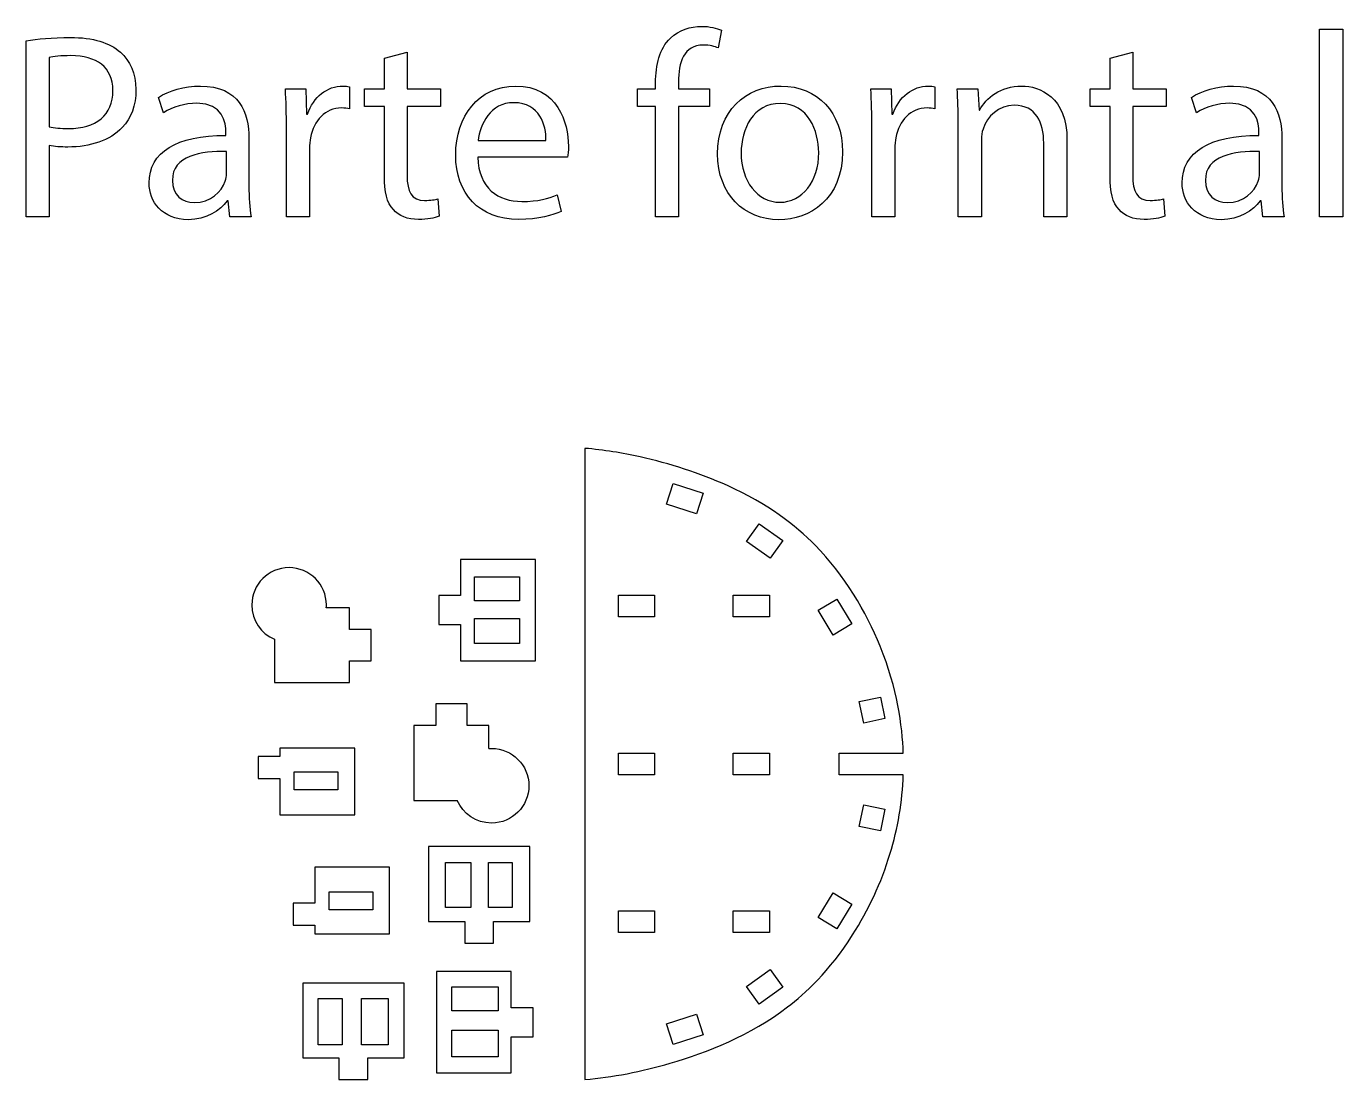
# Model space of a CAD drawing. Header units: centimetres. Extents: x -66 to 291, y -51 to 5.
# Drawn here: x 121.09 to 139.29, y -11.56 to 3 of the extents above; entities that cross this region are included whole.
import ezdxf

# ---------------------------------------------------------------- set-up
doc = ezdxf.new("R2010")
doc.units = ezdxf.units.CM
doc.header["$MEASUREMENT"] = 0
doc.layers.add('Capa 1', color=7, linetype='Continuous')

msp = doc.modelspace()

# ---------------------------------------------------------------- linework, layer by layer
at = {"layer": 'Capa 1', "color": 250}
for points, knots in [([(130.11213, 0.36738), (130.11213, 0.36738), (130.11213, 1.88989), (130.11213, 1.88989), (130.11213, 1.88989), (130.53931, 1.88989), (130.53931, 1.88989), (130.53931, 1.88989), (130.53931, 2.13452), (130.53931, 2.13452), (130.53931, 2.13452), (130.11213, 2.13452), (130.11213, 2.13452), (130.11213, 2.13452), (130.11213, 2.22945), (130.11213, 2.22945), (130.11213, 2.49962), (130.1815, 2.74059), (130.45533, 2.74059), (130.54661, 2.74059), (130.61233, 2.72234), (130.65979, 2.70043), (130.65979, 2.70043), (130.70361, 2.9487), (130.70361, 2.9487), (130.64154, 2.97426), (130.54296, 2.99982), (130.42977, 2.99982), (130.28008, 2.99982), (130.11943, 2.95236), (129.99894, 2.83552), (129.84925, 2.69313), (129.79448, 2.46676), (129.79448, 2.21849), (129.79448, 2.21849), (129.79448, 2.13452), (129.79448, 2.13452), (129.79448, 2.13452), (129.54621, 2.13452), (129.54621, 2.13452), (129.54621, 2.13452), (129.54621, 1.88989), (129.54621, 1.88989), (129.54621, 1.88989), (129.79448, 1.88989), (129.79448, 1.88989), (129.79448, 1.88989), (129.79448, 0.36738), (129.79448, 0.36738), (129.79448, 0.36738), (130.11213, 0.36738), (130.11213, 0.36738)], [0, 0, 0, 0, 0.05882353, 0.05882353, 0.05882353, 0.11764706, 0.11764706, 0.11764706, 0.17647059, 0.17647059, 0.17647059, 0.23529412, 0.23529412, 0.23529412, 0.29411765, 0.29411765, 0.29411765, 0.35294118, 0.35294118, 0.35294118, 0.41176471, 0.41176471, 0.41176471, 0.47058824, 0.47058824, 0.47058824, 0.52941176, 0.52941176, 0.52941176, 0.58823529, 0.58823529, 0.58823529, 0.64705882, 0.64705882, 0.64705882, 0.70588235, 0.70588235, 0.70588235, 0.76470588, 0.76470588, 0.76470588, 0.82352941, 0.82352941, 0.82352941, 0.88235294, 0.88235294, 0.88235294, 0.94117647, 0.94117647, 0.94117647, 1, 1, 1, 1]), ([(138.97338, 0.36738), (138.97338, 0.36738), (139.29468, 0.36738), (139.29468, 0.36738), (139.29468, 0.36738), (139.29468, 2.95966), (139.29468, 2.95966), (139.29468, 2.95966), (138.97338, 2.95966), (138.97338, 2.95966), (138.97338, 2.95966), (138.97338, 0.36738), (138.97338, 0.36738)], [0, 0, 0, 0, 0.25, 0.25, 0.25, 0.5, 0.5, 0.5, 0.75, 0.75, 0.75, 1, 1, 1, 1]), ([(121.09394, 0.36738), (121.09394, 0.36738), (121.41159, 0.36738), (121.41159, 0.36738), (121.41159, 0.36738), (121.41159, 1.35318), (121.41159, 1.35318), (121.48461, 1.33492), (121.57224, 1.33127), (121.66717, 1.33127), (121.97751, 1.33127), (122.25135, 1.42255), (122.4193, 1.60145), (122.54343, 1.72924), (122.60915, 1.9045), (122.60915, 2.12721), (122.60915, 2.34628), (122.52883, 2.52518), (122.39374, 2.64201), (122.24769, 2.77345), (122.01767, 2.84647), (121.70368, 2.84647), (121.4481, 2.84647), (121.24729, 2.82457), (121.09394, 2.79901), (121.09394, 2.79901), (121.09394, 0.36738), (121.09394, 0.36738)], [0, 0, 0, 0, 0.11111111, 0.11111111, 0.11111111, 0.22222222, 0.22222222, 0.22222222, 0.33333333, 0.33333333, 0.33333333, 0.44444444, 0.44444444, 0.44444444, 0.55555556, 0.55555556, 0.55555556, 0.66666667, 0.66666667, 0.66666667, 0.77777778, 0.77777778, 0.77777778, 0.88888889, 0.88888889, 0.88888889, 1, 1, 1, 1]), ([(121.41159, 2.56899), (121.46636, 2.58359), (121.57224, 2.59455), (121.71098, 2.59455), (122.06149, 2.59455), (122.29151, 2.43755), (122.29151, 2.11261), (122.29151, 1.77306), (122.05784, 1.58685), (121.67447, 1.58685), (121.56859, 1.58685), (121.48096, 1.59415), (121.41159, 1.61241), (121.41159, 1.61241), (121.41159, 2.56899), (121.41159, 2.56899)], [0, 0, 0, 0, 0.2, 0.2, 0.2, 0.4, 0.4, 0.4, 0.6, 0.6, 0.6, 0.8, 0.8, 0.8, 1, 1, 1, 1]), ([(126.0448, 2.55804), (126.0448, 2.55804), (126.0448, 2.13452), (126.0448, 2.13452), (126.0448, 2.13452), (125.77097, 2.13452), (125.77097, 2.13452), (125.77097, 2.13452), (125.77097, 1.88989), (125.77097, 1.88989), (125.77097, 1.88989), (126.0448, 1.88989), (126.0448, 1.88989), (126.0448, 1.88989), (126.0448, 0.926), (126.0448, 0.926), (126.0448, 0.71789), (126.07766, 0.56089), (126.16894, 0.46596), (126.24561, 0.37833), (126.3661, 0.33087), (126.5158, 0.33087), (126.63993, 0.33087), (126.73851, 0.34912), (126.80058, 0.37468), (126.80058, 0.37468), (126.78598, 0.61566), (126.78598, 0.61566), (126.74582, 0.6047), (126.68375, 0.59375), (126.59977, 0.59375), (126.42087, 0.59375), (126.3588, 0.71789), (126.3588, 0.93695), (126.3588, 0.93695), (126.3588, 1.88989), (126.3588, 1.88989), (126.3588, 1.88989), (126.81884, 1.88989), (126.81884, 1.88989), (126.81884, 1.88989), (126.81884, 2.13452), (126.81884, 2.13452), (126.81884, 2.13452), (126.3588, 2.13452), (126.3588, 2.13452), (126.3588, 2.13452), (126.3588, 2.64201), (126.3588, 2.64201), (126.3588, 2.64201), (126.0448, 2.55804), (126.0448, 2.55804)], [0, 0, 0, 0, 0.05882353, 0.05882353, 0.05882353, 0.11764706, 0.11764706, 0.11764706, 0.17647059, 0.17647059, 0.17647059, 0.23529412, 0.23529412, 0.23529412, 0.29411765, 0.29411765, 0.29411765, 0.35294118, 0.35294118, 0.35294118, 0.41176471, 0.41176471, 0.41176471, 0.47058824, 0.47058824, 0.47058824, 0.52941176, 0.52941176, 0.52941176, 0.58823529, 0.58823529, 0.58823529, 0.64705882, 0.64705882, 0.64705882, 0.70588235, 0.70588235, 0.70588235, 0.76470588, 0.76470588, 0.76470588, 0.82352941, 0.82352941, 0.82352941, 0.88235294, 0.88235294, 0.88235294, 0.94117647, 0.94117647, 0.94117647, 1, 1, 1, 1]), ([(136.07805, 2.55804), (136.07805, 2.55804), (136.07805, 2.13452), (136.07805, 2.13452), (136.07805, 2.13452), (135.80422, 2.13452), (135.80422, 2.13452), (135.80422, 2.13452), (135.80422, 1.88989), (135.80422, 1.88989), (135.80422, 1.88989), (136.07805, 1.88989), (136.07805, 1.88989), (136.07805, 1.88989), (136.07805, 0.926), (136.07805, 0.926), (136.07805, 0.71789), (136.11091, 0.56089), (136.20219, 0.46596), (136.27886, 0.37833), (136.39935, 0.33087), (136.54905, 0.33087), (136.67318, 0.33087), (136.77176, 0.34912), (136.83383, 0.37468), (136.83383, 0.37468), (136.81923, 0.61566), (136.81923, 0.61566), (136.77907, 0.6047), (136.717, 0.59375), (136.63302, 0.59375), (136.45412, 0.59375), (136.39205, 0.71789), (136.39205, 0.93695), (136.39205, 0.93695), (136.39205, 1.88989), (136.39205, 1.88989), (136.39205, 1.88989), (136.85209, 1.88989), (136.85209, 1.88989), (136.85209, 1.88989), (136.85209, 2.13452), (136.85209, 2.13452), (136.85209, 2.13452), (136.39205, 2.13452), (136.39205, 2.13452), (136.39205, 2.13452), (136.39205, 2.64201), (136.39205, 2.64201), (136.39205, 2.64201), (136.07805, 2.55804), (136.07805, 2.55804)], [0, 0, 0, 0, 0.05882353, 0.05882353, 0.05882353, 0.11764706, 0.11764706, 0.11764706, 0.17647059, 0.17647059, 0.17647059, 0.23529412, 0.23529412, 0.23529412, 0.29411765, 0.29411765, 0.29411765, 0.35294118, 0.35294118, 0.35294118, 0.41176471, 0.41176471, 0.41176471, 0.47058824, 0.47058824, 0.47058824, 0.52941176, 0.52941176, 0.52941176, 0.58823529, 0.58823529, 0.58823529, 0.64705882, 0.64705882, 0.64705882, 0.70588235, 0.70588235, 0.70588235, 0.76470588, 0.76470588, 0.76470588, 0.82352941, 0.82352941, 0.82352941, 0.88235294, 0.88235294, 0.88235294, 0.94117647, 0.94117647, 0.94117647, 1, 1, 1, 1]), ([(124.20108, 0.36738), (124.17917, 0.48787), (124.17187, 0.63756), (124.17187, 0.79091), (124.17187, 0.79091), (124.17187, 1.45176), (124.17187, 1.45176), (124.17187, 1.80592), (124.04043, 2.17468), (123.50006, 2.17468), (123.27735, 2.17468), (123.06558, 2.11261), (122.91954, 2.01768), (122.91954, 2.01768), (122.99256, 1.80592), (122.99256, 1.80592), (123.1167, 1.88624), (123.2883, 1.93736), (123.4526, 1.93736), (123.81406, 1.93736), (123.85422, 1.67448), (123.85422, 1.52843), (123.85422, 1.52843), (123.85422, 1.49192), (123.85422, 1.49192), (123.17146, 1.49557), (122.79175, 1.2619), (122.79175, 0.83472), (122.79175, 0.57914), (122.9743, 0.32722), (123.33211, 0.32722), (123.58404, 0.32722), (123.7739, 0.45136), (123.87248, 0.5901), (123.87248, 0.5901), (123.88343, 0.5901), (123.88343, 0.5901), (123.88343, 0.5901), (123.90899, 0.36738), (123.90899, 0.36738), (123.90899, 0.36738), (124.20108, 0.36738), (124.20108, 0.36738)], [0, 0, 0, 0, 0.07142857, 0.07142857, 0.07142857, 0.14285714, 0.14285714, 0.14285714, 0.21428571, 0.21428571, 0.21428571, 0.28571429, 0.28571429, 0.28571429, 0.35714286, 0.35714286, 0.35714286, 0.42857143, 0.42857143, 0.42857143, 0.5, 0.5, 0.5, 0.57142857, 0.57142857, 0.57142857, 0.64285714, 0.64285714, 0.64285714, 0.71428571, 0.71428571, 0.71428571, 0.78571429, 0.78571429, 0.78571429, 0.85714286, 0.85714286, 0.85714286, 0.92857143, 0.92857143, 0.92857143, 1, 1, 1, 1]), ([(124.69032, 0.36738), (124.69032, 0.36738), (125.00797, 0.36738), (125.00797, 0.36738), (125.00797, 0.36738), (125.00797, 1.30937), (125.00797, 1.30937), (125.00797, 1.36413), (125.01527, 1.41525), (125.02257, 1.45906), (125.06639, 1.70003), (125.22703, 1.87164), (125.4534, 1.87164), (125.49722, 1.87164), (125.53008, 1.86799), (125.56294, 1.86068), (125.56294, 1.86068), (125.56294, 2.16373), (125.56294, 2.16373), (125.53373, 2.17103), (125.50817, 2.17468), (125.47166, 2.17468), (125.25624, 2.17468), (125.06273, 2.02498), (124.98241, 1.78766), (124.98241, 1.78766), (124.96781, 1.78766), (124.96781, 1.78766), (124.96781, 1.78766), (124.95685, 2.13452), (124.95685, 2.13452), (124.95685, 2.13452), (124.67572, 2.13452), (124.67572, 2.13452), (124.68667, 1.97022), (124.69032, 1.79131), (124.69032, 1.5832), (124.69032, 1.5832), (124.69032, 0.36738), (124.69032, 0.36738)], [0, 0, 0, 0, 0.07692308, 0.07692308, 0.07692308, 0.15384615, 0.15384615, 0.15384615, 0.23076923, 0.23076923, 0.23076923, 0.30769231, 0.30769231, 0.30769231, 0.38461538, 0.38461538, 0.38461538, 0.46153846, 0.46153846, 0.46153846, 0.53846154, 0.53846154, 0.53846154, 0.61538462, 0.61538462, 0.61538462, 0.69230769, 0.69230769, 0.69230769, 0.76923077, 0.76923077, 0.76923077, 0.84615385, 0.84615385, 0.84615385, 0.92307692, 0.92307692, 0.92307692, 1, 1, 1, 1]), ([(128.57865, 1.19253), (128.5823, 1.22539), (128.58961, 1.27651), (128.58961, 1.34223), (128.58961, 1.66717), (128.43626, 2.17468), (127.85938, 2.17468), (127.34458, 2.17468), (127.03058, 1.7548), (127.03058, 1.22174), (127.03058, 0.68868), (127.35553, 0.33087), (127.89955, 0.33087), (128.18068, 0.33087), (128.37419, 0.38929), (128.48737, 0.4404), (128.48737, 0.4404), (128.43261, 0.67042), (128.43261, 0.67042), (128.31212, 0.61931), (128.17338, 0.57914), (127.94336, 0.57914), (127.62206, 0.57914), (127.34458, 0.75805), (127.33728, 1.19253), (127.33728, 1.19253), (128.57865, 1.19253), (128.57865, 1.19253)], [0, 0, 0, 0, 0.11111111, 0.11111111, 0.11111111, 0.22222222, 0.22222222, 0.22222222, 0.33333333, 0.33333333, 0.33333333, 0.44444444, 0.44444444, 0.44444444, 0.55555556, 0.55555556, 0.55555556, 0.66666667, 0.66666667, 0.66666667, 0.77777778, 0.77777778, 0.77777778, 0.88888889, 0.88888889, 0.88888889, 1, 1, 1, 1]), ([(131.52877, 2.17468), (131.03952, 2.17468), (130.6525, 1.82782), (130.6525, 1.23634), (130.6525, 0.67772), (131.02126, 0.32722), (131.49956, 0.32722), (131.92674, 0.32722), (132.37948, 0.612), (132.37948, 1.26555), (132.37948, 1.80592), (132.03627, 2.17468), (131.52877, 2.17468)], [0, 0, 0, 0, 0.25, 0.25, 0.25, 0.5, 0.5, 0.5, 0.75, 0.75, 0.75, 1, 1, 1, 1]), ([(132.78475, 0.36738), (132.78475, 0.36738), (133.1024, 0.36738), (133.1024, 0.36738), (133.1024, 0.36738), (133.1024, 1.30937), (133.1024, 1.30937), (133.1024, 1.36413), (133.1097, 1.41525), (133.117, 1.45906), (133.16082, 1.70003), (133.32146, 1.87164), (133.54783, 1.87164), (133.59165, 1.87164), (133.62451, 1.86799), (133.65737, 1.86068), (133.65737, 1.86068), (133.65737, 2.16373), (133.65737, 2.16373), (133.62816, 2.17103), (133.6026, 2.17468), (133.56609, 2.17468), (133.35067, 2.17468), (133.15716, 2.02498), (133.07684, 1.78766), (133.07684, 1.78766), (133.06224, 1.78766), (133.06224, 1.78766), (133.06224, 1.78766), (133.05128, 2.13452), (133.05128, 2.13452), (133.05128, 2.13452), (132.77015, 2.13452), (132.77015, 2.13452), (132.7811, 1.97022), (132.78475, 1.79131), (132.78475, 1.5832), (132.78475, 1.5832), (132.78475, 0.36738), (132.78475, 0.36738)], [0, 0, 0, 0, 0.07692308, 0.07692308, 0.07692308, 0.15384615, 0.15384615, 0.15384615, 0.23076923, 0.23076923, 0.23076923, 0.30769231, 0.30769231, 0.30769231, 0.38461538, 0.38461538, 0.38461538, 0.46153846, 0.46153846, 0.46153846, 0.53846154, 0.53846154, 0.53846154, 0.61538462, 0.61538462, 0.61538462, 0.69230769, 0.69230769, 0.69230769, 0.76923077, 0.76923077, 0.76923077, 0.84615385, 0.84615385, 0.84615385, 0.92307692, 0.92307692, 0.92307692, 1, 1, 1, 1]), ([(133.97866, 0.36738), (133.97866, 0.36738), (134.29996, 0.36738), (134.29996, 0.36738), (134.29996, 0.36738), (134.29996, 1.42985), (134.29996, 1.42985), (134.29996, 1.48462), (134.30726, 1.53939), (134.32187, 1.57955), (134.37663, 1.75845), (134.54093, 1.90815), (134.7527, 1.90815), (135.05574, 1.90815), (135.16162, 1.67083), (135.16162, 1.38604), (135.16162, 1.38604), (135.16162, 0.36738), (135.16162, 0.36738), (135.16162, 0.36738), (135.48292, 0.36738), (135.48292, 0.36738), (135.48292, 0.36738), (135.48292, 1.42255), (135.48292, 1.42255), (135.48292, 2.02863), (135.1032, 2.17468), (134.85858, 2.17468), (134.56649, 2.17468), (134.36203, 2.01038), (134.2744, 1.84243), (134.2744, 1.84243), (134.2671, 1.84243), (134.2671, 1.84243), (134.2671, 1.84243), (134.24884, 2.13452), (134.24884, 2.13452), (134.24884, 2.13452), (133.96406, 2.13452), (133.96406, 2.13452), (133.97501, 1.98847), (133.97866, 1.83878), (133.97866, 1.65622), (133.97866, 1.65622), (133.97866, 0.36738), (133.97866, 0.36738)], [0, 0, 0, 0, 0.06666667, 0.06666667, 0.06666667, 0.13333333, 0.13333333, 0.13333333, 0.2, 0.2, 0.2, 0.26666667, 0.26666667, 0.26666667, 0.33333333, 0.33333333, 0.33333333, 0.4, 0.4, 0.4, 0.46666667, 0.46666667, 0.46666667, 0.53333333, 0.53333333, 0.53333333, 0.6, 0.6, 0.6, 0.66666667, 0.66666667, 0.66666667, 0.73333333, 0.73333333, 0.73333333, 0.8, 0.8, 0.8, 0.86666667, 0.86666667, 0.86666667, 0.93333333, 0.93333333, 0.93333333, 1, 1, 1, 1]), ([(138.48414, 0.36738), (138.46223, 0.48787), (138.45493, 0.63756), (138.45493, 0.79091), (138.45493, 0.79091), (138.45493, 1.45176), (138.45493, 1.45176), (138.45493, 1.80592), (138.32349, 2.17468), (137.78312, 2.17468), (137.56041, 2.17468), (137.34864, 2.11261), (137.2026, 2.01768), (137.2026, 2.01768), (137.27562, 1.80592), (137.27562, 1.80592), (137.39976, 1.88624), (137.57136, 1.93736), (137.73566, 1.93736), (138.09712, 1.93736), (138.13728, 1.67448), (138.13728, 1.52843), (138.13728, 1.52843), (138.13728, 1.49192), (138.13728, 1.49192), (137.45452, 1.49557), (137.07481, 1.2619), (137.07481, 0.83472), (137.07481, 0.57914), (137.25736, 0.32722), (137.61517, 0.32722), (137.8671, 0.32722), (138.05696, 0.45136), (138.15554, 0.5901), (138.15554, 0.5901), (138.16649, 0.5901), (138.16649, 0.5901), (138.16649, 0.5901), (138.19205, 0.36738), (138.19205, 0.36738), (138.19205, 0.36738), (138.48414, 0.36738), (138.48414, 0.36738)], [0, 0, 0, 0, 0.07142857, 0.07142857, 0.07142857, 0.14285714, 0.14285714, 0.14285714, 0.21428571, 0.21428571, 0.21428571, 0.28571429, 0.28571429, 0.28571429, 0.35714286, 0.35714286, 0.35714286, 0.42857143, 0.42857143, 0.42857143, 0.5, 0.5, 0.5, 0.57142857, 0.57142857, 0.57142857, 0.64285714, 0.64285714, 0.64285714, 0.71428571, 0.71428571, 0.71428571, 0.78571429, 0.78571429, 0.78571429, 0.85714286, 0.85714286, 0.85714286, 0.92857143, 0.92857143, 0.92857143, 1, 1, 1, 1]), ([(127.34093, 1.42255), (127.36648, 1.64527), (127.50888, 1.94466), (127.83383, 1.94466), (128.19529, 1.94466), (128.28291, 1.62701), (128.27926, 1.42255), (128.27926, 1.42255), (127.34093, 1.42255), (127.34093, 1.42255)], [0, 0, 0, 0, 0.33333333, 0.33333333, 0.33333333, 0.66666667, 0.66666667, 0.66666667, 1, 1, 1, 1]), ([(131.52147, 1.93371), (131.90118, 1.93371), (132.05088, 1.55399), (132.05088, 1.2546), (132.05088, 0.85663), (131.82086, 0.56819), (131.51416, 0.56819), (131.20017, 0.56819), (130.97745, 0.86028), (130.97745, 1.2473), (130.97745, 1.5832), (131.14175, 1.93371), (131.52147, 1.93371)], [0, 0, 0, 0, 0.25, 0.25, 0.25, 0.5, 0.5, 0.5, 0.75, 0.75, 0.75, 1, 1, 1, 1]), ([(123.86152, 0.96251), (123.86152, 0.92965), (123.85422, 0.89314), (123.84327, 0.86028), (123.79215, 0.71058), (123.64611, 0.56454), (123.41609, 0.56454), (123.25179, 0.56454), (123.11305, 0.66312), (123.11305, 0.87123), (123.11305, 1.21444), (123.51102, 1.27651), (123.86152, 1.2692), (123.86152, 1.2692), (123.86152, 0.96251), (123.86152, 0.96251)], [0, 0, 0, 0, 0.2, 0.2, 0.2, 0.4, 0.4, 0.4, 0.6, 0.6, 0.6, 0.8, 0.8, 0.8, 1, 1, 1, 1]), ([(138.14458, 0.96251), (138.14458, 0.92965), (138.13728, 0.89314), (138.12633, 0.86028), (138.07521, 0.71058), (137.92917, 0.56454), (137.69915, 0.56454), (137.53485, 0.56454), (137.39611, 0.66312), (137.39611, 0.87123), (137.39611, 1.21444), (137.79408, 1.27651), (138.14458, 1.2692), (138.14458, 1.2692), (138.14458, 0.96251), (138.14458, 0.96251)], [0, 0, 0, 0, 0.2, 0.2, 0.2, 0.4, 0.4, 0.4, 0.6, 0.6, 0.6, 0.8, 0.8, 0.8, 1, 1, 1, 1])]:
    msp.add_open_spline(points, degree=3, knots=knots, dxfattribs=at)
at = {"layer": 'Capa 1', "color": 250, "lineweight": 25}
for points, knots in [([(133.21904, -7.04502), (133.20637, -6.67047), (133.1394, -6.15662), (132.89977, -5.5685), (132.70568, -5.0924), (132.40565, -4.58585), (132.0009, -4.17332), (131.72571, -3.89277), (131.3497, -3.60224), (130.78666, -3.34775), (130.40505, -3.17533), (129.98594, -3.04163), (129.58022, -2.95153), (129.33815, -2.89795), (129.07465, -2.85387), (128.81821, -2.83317)], [0, 0, 0, 0, 0.2, 0.2, 0.2, 0.4, 0.4, 0.4, 0.6, 0.6, 0.6, 0.8, 0.8, 0.8, 1, 1, 1, 1]), ([(130.03635, -3.31901), (130.03635, -3.31901), (129.946, -3.60492), (129.946, -3.60492), (129.946, -3.60492), (130.36122, -3.73618), (130.36122, -3.73618), (130.36122, -3.73618), (130.45157, -3.45028), (130.45157, -3.45028), (130.45157, -3.45028), (130.03635, -3.31901), (130.03635, -3.31901)], [0, 0, 0, 0, 0.25, 0.25, 0.25, 0.5, 0.5, 0.5, 0.75, 0.75, 0.75, 1, 1, 1, 1]), ([(131.37844, -4.35182), (131.37844, -4.35182), (131.55329, -4.10829), (131.55329, -4.10829), (131.55329, -4.10829), (131.22843, -3.87475), (131.22843, -3.87475), (131.22843, -3.87475), (131.05333, -4.11852), (131.05333, -4.11852), (131.05333, -4.11852), (131.37844, -4.35182), (131.37844, -4.35182)], [0, 0, 0, 0, 0.25, 0.25, 0.25, 0.5, 0.5, 0.5, 0.75, 0.75, 0.75, 1, 1, 1, 1]), ([(128.13268, -5.7677), (128.13268, -5.7677), (127.09743, -5.7677), (127.09743, -5.7677), (127.09743, -5.7677), (127.09743, -5.26774), (127.09743, -5.26774), (127.09743, -5.26774), (126.7974, -5.26774), (126.7974, -5.26774), (126.7974, -5.26774), (126.7974, -4.86786), (126.7974, -4.86786), (126.7974, -4.86786), (127.09743, -4.86786), (127.09743, -4.86786), (127.09743, -4.86786), (127.09743, -4.36765), (127.09743, -4.36765), (127.09743, -4.36765), (128.13268, -4.36765), (128.13268, -4.36765), (128.13268, -4.36765), (128.13268, -5.7677), (128.13268, -5.7677)], [0, 0, 0, 0, 0.125, 0.125, 0.125, 0.25, 0.25, 0.25, 0.375, 0.375, 0.375, 0.5, 0.5, 0.5, 0.625, 0.625, 0.625, 0.75, 0.75, 0.75, 0.875, 0.875, 0.875, 1, 1, 1, 1]), ([(124.72692, -4.48211), (124.44223, -4.48211), (124.21161, -4.71298), (124.21161, -4.99766), (124.21161, -5.21075), (124.34068, -5.39389), (124.52527, -5.47255)], [0, 0, 0, 0, 0.5, 0.5, 0.5, 1, 1, 1, 1]), ([(125.24149, -5.03517), (125.24247, -5.02275), (125.24271, -5.01033), (125.24271, -4.99766), (125.24271, -4.71298), (125.01209, -4.48211), (124.72692, -4.48211)], [0, 0, 0, 0, 0.5, 0.5, 0.5, 1, 1, 1, 1]), ([(127.29007, -4.94019), (127.29007, -4.94019), (127.91268, -4.94019), (127.91268, -4.94019), (127.91268, -4.94019), (127.91268, -4.61019), (127.91268, -4.61019), (127.91268, -4.61019), (127.29007, -4.61019), (127.29007, -4.61019), (127.29007, -4.61019), (127.29007, -4.94019), (127.29007, -4.94019)], [0, 0, 0, 0, 0.25, 0.25, 0.25, 0.5, 0.5, 0.5, 0.75, 0.75, 0.75, 1, 1, 1, 1]), ([(129.28141, -5.16399), (129.28141, -5.16399), (129.78131, -5.16399), (129.78131, -5.16399), (129.78131, -5.16399), (129.78131, -4.86405), (129.78131, -4.86405), (129.78131, -4.86405), (129.28141, -4.86405), (129.28141, -4.86405), (129.28141, -4.86405), (129.28141, -5.16399), (129.28141, -5.16399)], [0, 0, 0, 0, 0.25, 0.25, 0.25, 0.5, 0.5, 0.5, 0.75, 0.75, 0.75, 1, 1, 1, 1]), ([(130.86849, -5.16399), (130.86849, -5.16399), (131.36839, -5.16399), (131.36839, -5.16399), (131.36839, -5.16399), (131.36839, -4.86405), (131.36839, -4.86405), (131.36839, -4.86405), (130.86849, -4.86405), (130.86849, -4.86405), (130.86849, -4.86405), (130.86849, -5.16399), (130.86849, -5.16399)], [0, 0, 0, 0, 0.25, 0.25, 0.25, 0.5, 0.5, 0.5, 0.75, 0.75, 0.75, 1, 1, 1, 1]), ([(132.24954, -5.4141), (132.24954, -5.4141), (132.50598, -5.25897), (132.50598, -5.25897), (132.50598, -5.25897), (132.29947, -4.91657), (132.29947, -4.91657), (132.29947, -4.91657), (132.04254, -5.0717), (132.04254, -5.0717), (132.04254, -5.0717), (132.24954, -5.4141), (132.24954, -5.4141)], [0, 0, 0, 0, 0.25, 0.25, 0.25, 0.5, 0.5, 0.5, 0.75, 0.75, 0.75, 1, 1, 1, 1]), ([(127.29007, -5.53148), (127.29007, -5.53148), (127.91268, -5.53148), (127.91268, -5.53148), (127.91268, -5.53148), (127.91268, -5.18283), (127.91268, -5.18283), (127.91268, -5.18283), (127.29007, -5.18283), (127.29007, -5.18283), (127.29007, -5.18283), (127.29007, -5.53148), (127.29007, -5.53148)], [0, 0, 0, 0, 0.25, 0.25, 0.25, 0.5, 0.5, 0.5, 0.75, 0.75, 0.75, 1, 1, 1, 1]), ([(132.67231, -6.63004), (132.67231, -6.63004), (132.96601, -6.56867), (132.96601, -6.56867), (132.96601, -6.56867), (132.90367, -6.27035), (132.90367, -6.27035), (132.90367, -6.27035), (132.61021, -6.33147), (132.61021, -6.33147), (132.61021, -6.33147), (132.67231, -6.63004), (132.67231, -6.63004)], [0, 0, 0, 0, 0.25, 0.25, 0.25, 0.5, 0.5, 0.5, 0.75, 0.75, 0.75, 1, 1, 1, 1]), ([(125.63406, -7.89786), (125.63406, -7.89786), (124.59833, -7.89786), (124.59833, -7.89786), (124.59833, -7.89786), (124.59833, -7.39789), (124.59833, -7.39789), (124.59833, -7.39789), (124.2983, -7.39789), (124.2983, -7.39789), (124.2983, -7.39789), (124.2983, -7.09299), (124.2983, -7.09299), (124.2983, -7.09299), (124.59833, -7.09299), (124.59833, -7.09299), (124.59833, -7.09299), (124.59833, -6.97537), (124.59833, -6.97537), (124.59833, -6.97537), (125.63406, -6.97537), (125.63406, -6.97537), (125.63406, -6.97537), (125.63406, -7.89786), (125.63406, -7.89786)], [0, 0, 0, 0, 0.125, 0.125, 0.125, 0.25, 0.25, 0.25, 0.375, 0.375, 0.375, 0.5, 0.5, 0.5, 0.625, 0.625, 0.625, 0.75, 0.75, 0.75, 0.875, 0.875, 0.875, 1, 1, 1, 1]), ([(127.48927, -6.98219), (127.50169, -6.98097), (127.51436, -6.98048), (127.52702, -6.98048), (127.81146, -6.98048), (128.04233, -7.21159), (128.04233, -7.49628)], [0, 0, 0, 0, 0.5, 0.5, 0.5, 1, 1, 1, 1]), ([(129.28141, -7.34504), (129.28141, -7.34504), (129.78131, -7.34504), (129.78131, -7.34504), (129.78131, -7.34504), (129.78131, -7.04501), (129.78131, -7.04501), (129.78131, -7.04501), (129.28141, -7.04501), (129.28141, -7.04501), (129.28141, -7.04501), (129.28141, -7.34504), (129.28141, -7.34504)], [0, 0, 0, 0, 0.25, 0.25, 0.25, 0.5, 0.5, 0.5, 0.75, 0.75, 0.75, 1, 1, 1, 1]), ([(130.86849, -7.34504), (130.86849, -7.34504), (131.36839, -7.34504), (131.36839, -7.34504), (131.36839, -7.34504), (131.36839, -7.04501), (131.36839, -7.04501), (131.36839, -7.04501), (130.86849, -7.04501), (130.86849, -7.04501), (130.86849, -7.04501), (130.86849, -7.34504), (130.86849, -7.34504)], [0, 0, 0, 0, 0.25, 0.25, 0.25, 0.5, 0.5, 0.5, 0.75, 0.75, 0.75, 1, 1, 1, 1]), ([(124.79657, -7.55424), (124.79657, -7.55424), (125.40054, -7.55424), (125.40054, -7.55424), (125.40054, -7.55424), (125.40054, -7.30557), (125.40054, -7.30557), (125.40054, -7.30557), (124.79657, -7.30557), (124.79657, -7.30557), (124.79657, -7.30557), (124.79657, -7.55424), (124.79657, -7.55424)], [0, 0, 0, 0, 0.25, 0.25, 0.25, 0.5, 0.5, 0.5, 0.75, 0.75, 0.75, 1, 1, 1, 1]), ([(128.81821, -11.55713), (129.18935, -11.52718), (129.60408, -11.44633), (129.99787, -11.33162), (130.50831, -11.18283), (131.10447, -10.94587), (131.61929, -10.55379), (131.85941, -10.37041), (132.19451, -10.0677), (132.51889, -9.55848), (132.73831, -9.21413), (132.9156, -8.83301), (133.03566, -8.43995), (133.14525, -8.08123), (133.20637, -7.71935), (133.21904, -7.34504)], [0, 0, 0, 0, 0.2, 0.2, 0.2, 0.4, 0.4, 0.4, 0.6, 0.6, 0.6, 0.8, 0.8, 0.8, 1, 1, 1, 1]), ([(128.04233, -7.49628), (128.04233, -7.78096), (127.81146, -8.01183), (127.52702, -8.01183), (127.31369, -8.01183), (127.1308, -7.88251), (127.05214, -7.69816)], [0, 0, 0, 0, 0.5, 0.5, 0.5, 1, 1, 1, 1]), ([(132.96601, -7.82163), (132.96601, -7.82163), (132.67231, -7.76026), (132.67231, -7.76026), (132.67231, -7.76026), (132.61021, -8.05883), (132.61021, -8.05883), (132.61021, -8.05883), (132.90367, -8.11996), (132.90367, -8.11996), (132.90367, -8.11996), (132.96601, -7.82163), (132.96601, -7.82163)], [0, 0, 0, 0, 0.25, 0.25, 0.25, 0.5, 0.5, 0.5, 0.75, 0.75, 0.75, 1, 1, 1, 1]), ([(126.65494, -9.37121), (126.65494, -9.37121), (126.65494, -8.33572), (126.65494, -8.33572), (126.65494, -8.33572), (128.05475, -8.33572), (128.05475, -8.33572), (128.05475, -8.33572), (128.05475, -9.37121), (128.05475, -9.37121), (128.05475, -9.37121), (127.55503, -9.37121), (127.55503, -9.37121), (127.55503, -9.37121), (127.55503, -9.67124), (127.55503, -9.67124), (127.55503, -9.67124), (127.15491, -9.67124), (127.15491, -9.67124), (127.15491, -9.67124), (127.15491, -9.37121), (127.15491, -9.37121), (127.15491, -9.37121), (126.65494, -9.37121), (126.65494, -9.37121)], [0, 0, 0, 0, 0.125, 0.125, 0.125, 0.25, 0.25, 0.25, 0.375, 0.375, 0.375, 0.5, 0.5, 0.5, 0.625, 0.625, 0.625, 0.75, 0.75, 0.75, 0.875, 0.875, 0.875, 1, 1, 1, 1]), ([(125.08198, -8.62017), (125.08198, -8.62017), (126.11771, -8.62017), (126.11771, -8.62017), (126.11771, -8.62017), (126.11771, -9.5429), (126.11771, -9.5429), (126.11771, -9.5429), (125.08198, -9.5429), (125.08198, -9.5429), (125.08198, -9.5429), (125.08198, -9.42503), (125.08198, -9.42503), (125.08198, -9.42503), (124.78195, -9.42503), (124.78195, -9.42503), (124.78195, -9.42503), (124.78195, -9.12013), (124.78195, -9.12013), (124.78195, -9.12013), (125.08198, -9.12013), (125.08198, -9.12013), (125.08198, -9.12013), (125.08198, -8.62017), (125.08198, -8.62017)], [0, 0, 0, 0, 0.125, 0.125, 0.125, 0.25, 0.25, 0.25, 0.375, 0.375, 0.375, 0.5, 0.5, 0.5, 0.625, 0.625, 0.625, 0.75, 0.75, 0.75, 0.875, 0.875, 0.875, 1, 1, 1, 1]), ([(126.89092, -9.17858), (126.89092, -9.17858), (127.23947, -9.17858), (127.23947, -9.17858), (127.23947, -9.17858), (127.23947, -8.55596), (127.23947, -8.55596), (127.23947, -8.55596), (126.89092, -8.55596), (126.89092, -8.55596), (126.89092, -8.55596), (126.89092, -9.17858), (126.89092, -9.17858)], [0, 0, 0, 0, 0.25, 0.25, 0.25, 0.5, 0.5, 0.5, 0.75, 0.75, 0.75, 1, 1, 1, 1]), ([(127.48245, -9.17858), (127.48245, -9.17858), (127.81236, -9.17858), (127.81236, -9.17858), (127.81236, -9.17858), (127.81236, -8.55596), (127.81236, -8.55596), (127.81236, -8.55596), (127.48245, -8.55596), (127.48245, -8.55596), (127.48245, -8.55596), (127.48245, -9.17858), (127.48245, -9.17858)], [0, 0, 0, 0, 0.25, 0.25, 0.25, 0.5, 0.5, 0.5, 0.75, 0.75, 0.75, 1, 1, 1, 1]), ([(125.28022, -9.21267), (125.28022, -9.21267), (125.88419, -9.21267), (125.88419, -9.21267), (125.88419, -9.21267), (125.88419, -8.96391), (125.88419, -8.96391), (125.88419, -8.96391), (125.28022, -8.96391), (125.28022, -8.96391), (125.28022, -8.96391), (125.28022, -9.21267), (125.28022, -9.21267)], [0, 0, 0, 0, 0.25, 0.25, 0.25, 0.5, 0.5, 0.5, 0.75, 0.75, 0.75, 1, 1, 1, 1]), ([(132.50598, -9.13133), (132.50598, -9.13133), (132.24954, -8.97621), (132.24954, -8.97621), (132.24954, -8.97621), (132.04254, -9.31861), (132.04254, -9.31861), (132.04254, -9.31861), (132.29947, -9.47374), (132.29947, -9.47374), (132.29947, -9.47374), (132.50598, -9.13133), (132.50598, -9.13133)], [0, 0, 0, 0, 0.25, 0.25, 0.25, 0.5, 0.5, 0.5, 0.75, 0.75, 0.75, 1, 1, 1, 1]), ([(129.28141, -9.52634), (129.28141, -9.52634), (129.78131, -9.52634), (129.78131, -9.52634), (129.78131, -9.52634), (129.78131, -9.2264), (129.78131, -9.2264), (129.78131, -9.2264), (129.28141, -9.2264), (129.28141, -9.2264), (129.28141, -9.2264), (129.28141, -9.52634), (129.28141, -9.52634)], [0, 0, 0, 0, 0.25, 0.25, 0.25, 0.5, 0.5, 0.5, 0.75, 0.75, 0.75, 1, 1, 1, 1]), ([(130.86849, -9.52634), (130.86849, -9.52634), (131.36839, -9.52634), (131.36839, -9.52634), (131.36839, -9.52634), (131.36839, -9.2264), (131.36839, -9.2264), (131.36839, -9.2264), (130.86849, -9.2264), (130.86849, -9.2264), (130.86849, -9.2264), (130.86849, -9.52634), (130.86849, -9.52634)], [0, 0, 0, 0, 0.25, 0.25, 0.25, 0.5, 0.5, 0.5, 0.75, 0.75, 0.75, 1, 1, 1, 1]), ([(126.76428, -10.06527), (126.76428, -10.06527), (127.79977, -10.06527), (127.79977, -10.06527), (127.79977, -10.06527), (127.79977, -10.56524), (127.79977, -10.56524), (127.79977, -10.56524), (128.0998, -10.56524), (128.0998, -10.56524), (128.0998, -10.56524), (128.0998, -10.96535), (128.0998, -10.96535), (128.0998, -10.96535), (127.79977, -10.96535), (127.79977, -10.96535), (127.79977, -10.96535), (127.79977, -11.46532), (127.79977, -11.46532), (127.79977, -11.46532), (126.76428, -11.46532), (126.76428, -11.46532), (126.76428, -11.46532), (126.76428, -10.06527), (126.76428, -10.06527)], [0, 0, 0, 0, 0.125, 0.125, 0.125, 0.25, 0.25, 0.25, 0.375, 0.375, 0.375, 0.5, 0.5, 0.5, 0.625, 0.625, 0.625, 0.75, 0.75, 0.75, 0.875, 0.875, 0.875, 1, 1, 1, 1]), ([(131.55329, -10.28201), (131.55329, -10.28201), (131.37844, -10.03848), (131.37844, -10.03848), (131.37844, -10.03848), (131.05333, -10.27178), (131.05333, -10.27178), (131.05333, -10.27178), (131.22843, -10.51556), (131.22843, -10.51556), (131.22843, -10.51556), (131.55329, -10.28201), (131.55329, -10.28201)], [0, 0, 0, 0, 0.25, 0.25, 0.25, 0.5, 0.5, 0.5, 0.75, 0.75, 0.75, 1, 1, 1, 1]), ([(124.91711, -11.25881), (124.91711, -11.25881), (124.91711, -10.22332), (124.91711, -10.22332), (124.91711, -10.22332), (126.31741, -10.22332), (126.31741, -10.22332), (126.31741, -10.22332), (126.31741, -11.25881), (126.31741, -11.25881), (126.31741, -11.25881), (125.8172, -11.25881), (125.8172, -11.25881), (125.8172, -11.25881), (125.8172, -11.55884), (125.8172, -11.55884), (125.8172, -11.55884), (125.41708, -11.55884), (125.41708, -11.55884), (125.41708, -11.55884), (125.41708, -11.25881), (125.41708, -11.25881), (125.41708, -11.25881), (124.91711, -11.25881), (124.91711, -11.25881)], [0, 0, 0, 0, 0.125, 0.125, 0.125, 0.25, 0.25, 0.25, 0.375, 0.375, 0.375, 0.5, 0.5, 0.5, 0.625, 0.625, 0.625, 0.75, 0.75, 0.75, 0.875, 0.875, 0.875, 1, 1, 1, 1]), ([(126.97786, -10.60858), (126.97786, -10.60858), (127.61808, -10.60858), (127.61808, -10.60858), (127.61808, -10.60858), (127.61808, -10.2763), (127.61808, -10.2763), (127.61808, -10.2763), (126.97786, -10.2763), (126.97786, -10.2763), (126.97786, -10.2763), (126.97786, -10.60858), (126.97786, -10.60858)], [0, 0, 0, 0, 0.25, 0.25, 0.25, 0.5, 0.5, 0.5, 0.75, 0.75, 0.75, 1, 1, 1, 1]), ([(125.1285, -11.07713), (125.1285, -11.07713), (125.46078, -11.07713), (125.46078, -11.07713), (125.46078, -11.07713), (125.46078, -10.43673), (125.46078, -10.43673), (125.46078, -10.43673), (125.1285, -10.43673), (125.1285, -10.43673), (125.1285, -10.43673), (125.1285, -11.07713), (125.1285, -11.07713)], [0, 0, 0, 0, 0.25, 0.25, 0.25, 0.5, 0.5, 0.5, 0.75, 0.75, 0.75, 1, 1, 1, 1]), ([(125.72636, -11.07713), (125.72636, -11.07713), (126.09499, -11.07713), (126.09499, -11.07713), (126.09499, -11.07713), (126.09499, -10.43673), (126.09499, -10.43673), (126.09499, -10.43673), (125.72636, -10.43673), (125.72636, -10.43673), (125.72636, -10.43673), (125.72636, -11.07713), (125.72636, -11.07713)], [0, 0, 0, 0, 0.25, 0.25, 0.25, 0.5, 0.5, 0.5, 0.75, 0.75, 0.75, 1, 1, 1, 1]), ([(129.946, -10.78539), (129.946, -10.78539), (130.03635, -11.07129), (130.03635, -11.07129), (130.03635, -11.07129), (130.45157, -10.94003), (130.45157, -10.94003), (130.45157, -10.94003), (130.36122, -10.65412), (130.36122, -10.65412), (130.36122, -10.65412), (129.946, -10.78539), (129.946, -10.78539)], [0, 0, 0, 0, 0.25, 0.25, 0.25, 0.5, 0.5, 0.5, 0.75, 0.75, 0.75, 1, 1, 1, 1]), ([(126.97786, -11.24298), (126.97786, -11.24298), (127.61808, -11.24298), (127.61808, -11.24298), (127.61808, -11.24298), (127.61808, -10.87455), (127.61808, -10.87455), (127.61808, -10.87455), (126.97786, -10.87455), (126.97786, -10.87455), (126.97786, -10.87455), (126.97786, -11.24298), (126.97786, -11.24298)], [0, 0, 0, 0, 0.25, 0.25, 0.25, 0.5, 0.5, 0.5, 0.75, 0.75, 0.75, 1, 1, 1, 1])]:
    msp.add_open_spline(points, degree=3, knots=knots, dxfattribs=at)
for points in [[(128.81821, -2.83317), (128.81821, -2.83317), (128.81821, -11.55713), (128.81821, -11.55713)], [(125.56052, -5.03517), (125.56052, -5.03517), (125.24149, -5.03517), (125.24149, -5.03517)], [(125.56052, -5.33519), (125.56052, -5.33519), (125.56052, -5.03517), (125.56052, -5.03517)], [(125.86055, -5.33519), (125.86055, -5.33519), (125.56052, -5.33519), (125.56052, -5.33519)], [(125.86055, -5.77063), (125.86055, -5.77063), (125.86055, -5.33519), (125.86055, -5.33519)], [(124.52527, -5.47255), (124.52527, -5.47255), (124.52527, -6.07065), (124.52527, -6.07065)], [(125.56052, -6.07065), (125.56052, -6.07065), (125.56052, -5.77063), (125.56052, -5.77063)], [(125.56052, -5.77063), (125.56052, -5.77063), (125.86055, -5.77063), (125.86055, -5.77063)], [(124.52527, -6.07065), (124.52527, -6.07065), (125.56052, -6.07065), (125.56052, -6.07065)], [(127.18949, -6.36265), (127.18949, -6.36265), (126.75381, -6.36265), (126.75381, -6.36265)], [(126.75381, -6.36265), (126.75381, -6.36265), (126.75381, -6.66267), (126.75381, -6.66267)], [(127.18949, -6.66267), (127.18949, -6.66267), (127.18949, -6.36265), (127.18949, -6.36265)], [(126.75381, -6.66267), (126.75381, -6.66267), (126.45378, -6.66267), (126.45378, -6.66267)], [(126.45378, -6.66267), (126.45378, -6.66267), (126.45378, -7.69816), (126.45378, -7.69816)], [(127.48927, -6.66267), (127.48927, -6.66267), (127.18949, -6.66267), (127.18949, -6.66267)], [(127.48927, -6.98219), (127.48927, -6.98219), (127.48927, -6.66267), (127.48927, -6.66267)], [(132.33186, -7.04502), (132.33186, -7.04502), (133.21904, -7.04502), (133.21904, -7.04502)], [(132.33186, -7.34504), (132.33186, -7.34504), (132.33186, -7.04502), (132.33186, -7.04502)], [(133.21904, -7.34504), (133.21904, -7.34504), (132.33186, -7.34504), (132.33186, -7.34504)], [(126.45378, -7.69816), (126.45378, -7.69816), (127.05214, -7.69816), (127.05214, -7.69816)]]:
    msp.add_open_spline(points, degree=3, dxfattribs=at)

doc.saveas('drawing.dxf')
